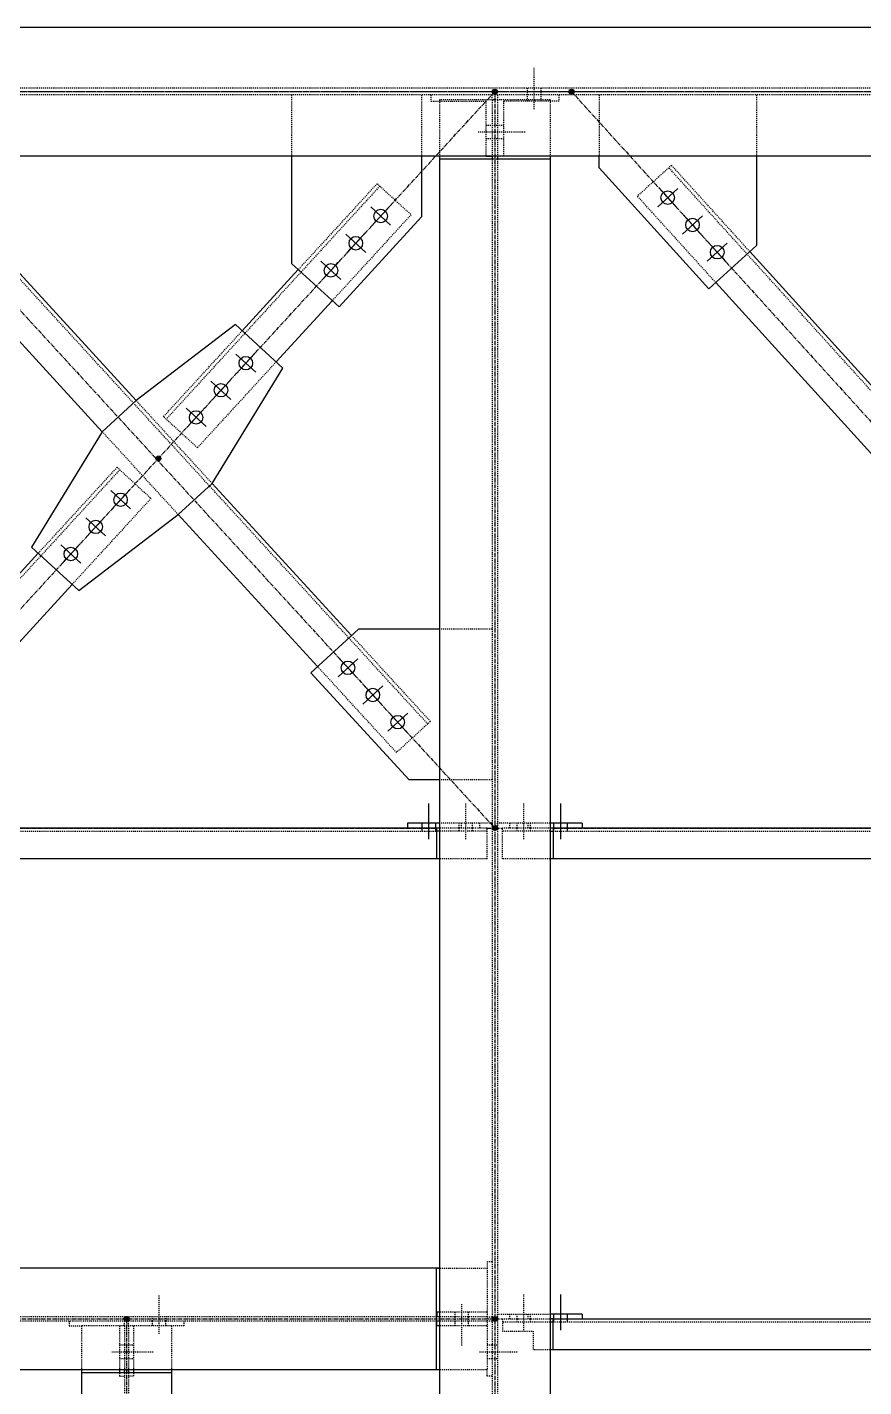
# Model space of a CAD drawing. Header units: millimetres. Extents: x 2102 to 20742, y 12631 to 26594.
# Drawn here: x 14470 to 15833, y 22210 to 24426 of the extents above; entities that cross this region are included whole.
import ezdxf

# ---------------------------------------------------------------- set-up
doc = ezdxf.new("R2010")
doc.units = ezdxf.units.MM
for name, pattern in [('CENTER', [12.7, 7.9375, -1.5875, 1.5875, -1.5875]), ('DXK_LINE_DOT2', [3.9198, 1.9599, -1.9599]), ('DXK_LINE_DOT5', [7.8785, 2.979, -0.9799, 0.9799, -0.9799, 0.9799, -0.9799])]:
    doc.linetypes.add(name, pattern=pattern)
for name, color, linetype in [('1', 7, 'Continuous'), ('2', 7, 'Continuous'), ('4', 7, 'Continuous')]:
    doc.layers.add(name, color=color, linetype=linetype)

# ---------------------------------------------------------------- blocks, each defined once
blk = doc.blocks.new('GridLine-116860372-116908 - 114867')
at = {"layer": '2', "color": 7, "linetype": 'DXK_LINE_DOT5'}
blk.add_line((2535.4, 25070.8), (24512.1, 25070.8), dxfattribs=at)
blk = doc.blocks.new('Bolt-116860372-115495 - 114867')
at = {"layer": '1', "color": 1, "linetype": 'DXK_LINE_DOT2'}
for p, q in [((17757.7, 22601.3), (17757.7, 22516.3)), ((17743.9, 22585), (17743.9, 22575)), ((17743.9, 22575), (17743.9, 22566.6)), ((17771.4, 22585), (17771.4, 22575)), ((17771.4, 22575), (17771.4, 22566.6)), ((17743.9, 22566.6), (17743.9, 22556.6)), ((17771.4, 22566.6), (17771.4, 22556.6))]:
    blk.add_line(p, q, dxfattribs=at)
blk = doc.blocks.new('Part-116860372-114888 - 114867')
at = {"layer": '1', "color": 6, "linetype": 'DXK_LINE_DOT2'}
for p, q in [((19851.4, 25077.6), (9958.1, 25077.6)), ((19851.4, 25064.1), (9958.1, 25064.1))]:
    blk.add_line(p, q, dxfattribs=at)
at = {"layer": '2', "color": 2, "linetype": 'Continuous'}
for p, q in [((12813.1, 25202.1), (19851.4, 25202.1)), ((19851.4, 24939.6), (12813.1, 24939.6))]:
    blk.add_line(p, q, dxfattribs=at)
at = {"layer": '4', "color": 4, "linetype": 'CENTER'}
blk.add_line((9575.6, 25070.8), (20200.6, 25070.8), dxfattribs=at)
blk = doc.blocks.new('Part-116860372-115483 - 114867')
at = {"layer": '1', "color": 6, "linetype": 'DXK_LINE_DOT2'}
for p, q in [((17830.9, 25064.1), (17830.9, 25054.1)), ((17955.9, 25064.1), (17955.9, 25051.6)), ((17955.9, 25051.6), (17843.4, 25051.6)), ((17843.4, 25051.6), (17843.4, 24939.6)), ((17830.9, 24939.6), (17830.9, 24939.1))]:
    blk.add_line(p, q, dxfattribs=at)
at = {"layer": '2', "color": 2, "linetype": 'Continuous'}
for p, q in [((17843.4, 24939.1), (17830.9, 24939.1)), ((17843.4, 24939.6), (17843.4, 24939.1))]:
    blk.add_line(p, q, dxfattribs=at)
blk = doc.blocks.new('Part-116860372-114966 - 114867')
at = {"layer": '4', "linetype": 'Continuous'}
blk.add_hatch(color=4, dxfattribs=at).paths.add_polyline_path([(17825.6, 22565.8, -1), (17825.6, 22575.8, -1)])
at = {"layer": '1', "color": 6, "linetype": 'DXK_LINE_DOT2'}
for p, q in [((17706.8, 22674.4), (17810.2, 22674.4)), ((17810.2, 22674.4), (17810.2, 22467.3)), ((17706.8, 22575), (13838.1, 22575)), ((17810.2, 22575), (17707.7, 22575)), ((17706.8, 22566.6), (13838.1, 22566.6)), ((17810.2, 22566.6), (17713.1, 22566.6)), ((17810.2, 22467.3), (17713.1, 22467.3))]:
    blk.add_line(p, q, dxfattribs=at)
at = {"layer": '2', "color": 2, "linetype": 'Continuous'}
for p, q in [((17713.1, 22674.4), (16038.1, 22674.4)), ((17706.8, 22467.3), (17706.8, 22674.4)), ((17713.1, 22575), (17706.8, 22575)), ((17713.1, 22566.6), (17706.8, 22566.6)), ((17713.1, 22467.3), (16038.1, 22467.3))]:
    blk.add_line(p, q, dxfattribs=at)
at = {"layer": '4', "color": 4, "linetype": 'CENTER'}
blk.add_line((13700.6, 22570.8), (17825.6, 22570.8), dxfattribs=at)
at = {"layer": '4', "color": 4, "linetype": 'Continuous'}
blk.add_circle((17825.6, 22570.8), 5, dxfattribs=at)
blk = doc.blocks.new('Part-116860372-114969 - 114867')
at = {"layer": '4', "linetype": 'Continuous'}
blk.add_hatch(color=4, dxfattribs=at).paths.add_polyline_path([(17825.6, 25065.8, -1), (17825.6, 25075.8, -1)])
at = {"layer": '1', "color": 6, "linetype": 'DXK_LINE_DOT2'}
for p, q in [((17713.1, 25054.1), (17713.1, 24933.3)), ((17938.1, 25054.1), (17713.1, 25054.1)), ((17820.2, 25054.1), (17820.2, 23975.8)), ((17830.9, 25054.1), (17830.9, 24939.6)), ((17938.1, 25054.1), (17938.1, 24939.6)), ((17830.9, 24933.3), (17830.9, 19233.3)), ((17820.2, 23975.8), (17820.2, 19233.3))]:
    blk.add_line(p, q, dxfattribs=at)
at = {"layer": '2', "color": 2, "linetype": 'Continuous'}
for p, q in [((17713.1, 24939.6), (17713.1, 19227.1)), ((17938.1, 24933.3), (17713.1, 24933.3)), ((17820.2, 24939.6), (17820.2, 24933.3)), ((17830.9, 24939.6), (17830.9, 24933.3)), ((17938.1, 24939.6), (17938.1, 19227.1))]:
    blk.add_line(p, q, dxfattribs=at)
at = {"layer": '4', "color": 4, "linetype": 'CENTER'}
blk.add_line((17825.6, 25070.8), (17825.6, 19070.8), dxfattribs=at)
at = {"layer": '4', "color": 4, "linetype": 'Continuous'}
blk.add_circle((17825.6, 25070.8), 5, dxfattribs=at)
blk = doc.blocks.new('Part-116860372-114972 - 114867')
at = {"layer": '4', "linetype": 'Continuous'}
for points in [[(17075.6, 22565.8, -1), (17075.6, 22575.8, -1)], [(17075.6, 19940.8, -1), (17075.6, 19950.8, -1)]]:
    blk.add_hatch(color=4, dxfattribs=at).paths.add_polyline_path(points)
at = {"layer": '1', "color": 6, "linetype": 'DXK_LINE_DOT2'}
for p, q in [((16984.1, 22556.6), (16984.1, 22467.3)), ((17167.1, 22556.6), (16984.1, 22556.6)), ((17071.6, 22556.6), (17071.6, 22461)), ((17079.5, 22556.6), (17079.5, 22467.3)), ((17167.1, 22556.6), (17167.1, 22467.3)), ((17071.6, 22461), (17071.6, 19959.8)), ((17079.5, 22461), (17079.5, 19959.8)), ((16984.1, 21533.3), (16984.1, 21108.3)), ((17167.1, 21533.3), (17167.1, 21108.3)), ((16984.1, 20102.1), (16984.1, 20043.6)), ((17167.1, 20102.1), (17167.1, 20043.6)), ((17167.1, 20043.6), (16984.1, 20043.6)), ((17079.5, 19959.8), (17071.6, 19959.8))]:
    blk.add_line(p, q, dxfattribs=at)
at = {"layer": '2', "color": 2, "linetype": 'Continuous'}
for p, q in [((16984.1, 22467.3), (16984.1, 21533.3)), ((17167.1, 22461), (16984.1, 22461)), ((17071.6, 22461), (17071.6, 22467.3)), ((17079.5, 22467.3), (17079.5, 22461)), ((17167.1, 22467.3), (17167.1, 21533.3)), ((16984.1, 21108.3), (16984.1, 20102.1)), ((17167.1, 21108.3), (17167.1, 20102.1))]:
    blk.add_line(p, q, dxfattribs=at)
at = {"layer": '4', "color": 4, "linetype": 'CENTER'}
blk.add_line((17075.6, 22570.8), (17075.6, 19945.8), dxfattribs=at)
at = {"layer": '4', "color": 4, "linetype": 'Continuous'}
for centre in [(17075.6, 22570.8), (17075.6, 19945.8)]:
    blk.add_circle(centre, 5, dxfattribs=at)
blk = doc.blocks.new('Part-116860372-115053 - 114867')
at = {"layer": '4', "linetype": 'Continuous'}
for points in [[(17825.6, 22565.8, -1), (17825.6, 22575.8, -1)], [(19200.6, 22565.8, -1), (19200.6, 22575.8, -1)]]:
    blk.add_hatch(color=4, dxfattribs=at).paths.add_polyline_path(points)
at = {"layer": '1', "color": 6, "linetype": 'DXK_LINE_DOT2'}
for p, q in [((17840.9, 22570.8), (17840.9, 22545.8)), ((17840.9, 22570.8), (17944.3, 22570.8)), ((19187, 22570.8), (19111.1, 22570.8)), ((19187, 22570.8), (19187, 22508.3)), ((17938.1, 22564.6), (17840.9, 22564.6)), ((17840.9, 22545.8), (17903.4, 22545.8)), ((17903.4, 22545.8), (17903.4, 22508.3)), ((19111.1, 22564.6), (17944.3, 22564.6)), ((19187, 22564.6), (19117.3, 22564.6)), ((17938.1, 22508.3), (17903.4, 22508.3)), ((19187, 22508.3), (19117.3, 22508.3))]:
    blk.add_line(p, q, dxfattribs=at)
at = {"layer": '2', "color": 2, "linetype": 'Continuous'}
for p, q in [((17944.3, 22508.3), (17944.3, 22570.8)), ((17944.3, 22570.8), (19111.1, 22570.8)), ((19111.1, 22570.8), (19111.1, 22508.3)), ((17944.3, 22564.6), (17938.1, 22564.6)), ((19117.3, 22564.6), (19111.1, 22564.6)), ((19117.3, 22508.3), (17938.1, 22508.3))]:
    blk.add_line(p, q, dxfattribs=at)
at = {"layer": '4', "color": 4, "linetype": 'CENTER'}
for p, q in [((17825.6, 22570.8), (17840.9, 22570.8)), ((17944.3, 22570.8), (19111.1, 22570.8)), ((19187, 22570.8), (19200.6, 22570.8))]:
    blk.add_line(p, q, dxfattribs=at)
at = {"layer": '4', "color": 4, "linetype": 'Continuous'}
for centre in [(17825.6, 22570.8), (19200.6, 22570.8)]:
    blk.add_circle(centre, 5, dxfattribs=at)
blk = doc.blocks.new('Part-116860372-115062 - 114867')
at = {"layer": '4', "linetype": 'Continuous'}
for points in [[(16450.6, 23565.8, -1), (16450.6, 23575.8, -1)], [(17825.6, 23565.8, -1), (17825.6, 23575.8, -1)]]:
    blk.add_hatch(color=4, dxfattribs=at).paths.add_polyline_path(points)
at = {"layer": '1', "color": 6, "linetype": 'DXK_LINE_DOT2'}
for p, q in [((16464.1, 23570.8), (16464.1, 23508.3)), ((16540.1, 23570.8), (16464.1, 23570.8)), ((17810.2, 23570.8), (17706.8, 23570.8)), ((17810.2, 23508.3), (17810.2, 23570.8)), ((16533.8, 23564.6), (16464.1, 23564.6)), ((16540.1, 23564.6), (17706.8, 23564.6)), ((17810.2, 23564.6), (17713.1, 23564.6)), ((16533.8, 23508.3), (16464.1, 23508.3)), ((17810.2, 23508.3), (17713.1, 23508.3))]:
    blk.add_line(p, q, dxfattribs=at)
at = {"layer": '2', "color": 2, "linetype": 'Continuous'}
for p, q in [((17706.8, 23570.8), (16540.1, 23570.8)), ((16540.1, 23570.8), (16540.1, 23508.3)), ((17706.8, 23570.8), (17706.8, 23508.3)), ((16533.8, 23564.6), (16540.1, 23564.6)), ((17713.1, 23564.6), (17706.8, 23564.6)), ((17713.1, 23508.3), (16533.8, 23508.3))]:
    blk.add_line(p, q, dxfattribs=at)
at = {"layer": '4', "color": 4, "linetype": 'CENTER'}
for p, q in [((16450.6, 23570.8), (16464.1, 23570.8)), ((16540.1, 23570.8), (17706.8, 23570.8)), ((17810.2, 23570.8), (17825.6, 23570.8))]:
    blk.add_line(p, q, dxfattribs=at)
at = {"layer": '4', "color": 4, "linetype": 'Continuous'}
for centre in [(16450.6, 23570.8), (17825.6, 23570.8)]:
    blk.add_circle(centre, 5, dxfattribs=at)
blk = doc.blocks.new('Part-116860372-115063 - 114867')
at = {"layer": '4', "linetype": 'Continuous'}
for points in [[(17825.6, 23565.8, -1), (17825.6, 23575.8, -1)], [(19200.6, 23565.8, -1), (19200.6, 23575.8, -1)]]:
    blk.add_hatch(color=4, dxfattribs=at).paths.add_polyline_path(points)
at = {"layer": '1', "color": 6, "linetype": 'DXK_LINE_DOT2'}
for p, q in [((17944.3, 23570.8), (17841, 23570.8)), ((17841, 23508.3), (17841, 23570.8)), ((19187, 23570.8), (19111.1, 23570.8)), ((19187, 23508.3), (19187, 23570.8)), ((17938.1, 23564.6), (17841, 23564.6)), ((17944.3, 23564.6), (19111.1, 23564.6)), ((19187, 23564.6), (19117.3, 23564.6)), ((17938.1, 23508.3), (17841, 23508.3)), ((19187, 23508.3), (19111.1, 23508.3))]:
    blk.add_line(p, q, dxfattribs=at)
at = {"layer": '2', "color": 2, "linetype": 'Continuous'}
for p, q in [((19111.1, 23570.8), (17944.3, 23570.8)), ((17944.3, 23570.8), (17944.3, 23508.3)), ((19111.1, 23570.8), (19111.1, 23508.3)), ((17938.1, 23564.6), (17944.3, 23564.6)), ((19117.3, 23564.6), (19111.1, 23564.6)), ((19117.3, 23508.3), (17938.1, 23508.3))]:
    blk.add_line(p, q, dxfattribs=at)
at = {"layer": '4', "color": 4, "linetype": 'CENTER'}
for p, q in [((17825.6, 23570.8), (17841, 23570.8)), ((17944.3, 23570.8), (19111.1, 23570.8)), ((19187, 23570.8), (19200.6, 23570.8))]:
    blk.add_line(p, q, dxfattribs=at)
at = {"layer": '4', "color": 4, "linetype": 'Continuous'}
for centre in [(17825.6, 23570.8), (19200.6, 23570.8)]:
    blk.add_circle(centre, 5, dxfattribs=at)
blk = doc.blocks.new('Bolt-116860372-115746 - 114867')
at = {"layer": '1', "color": 1, "linetype": 'DXK_LINE_DOT2'}
for p, q in [((17884.7, 22548.3), (17884.7, 22620.8)), ((17870.9, 22570.8), (17870.9, 22580.8)), ((17870.9, 22564.6), (17870.9, 22570.8)), ((17898.4, 22570.8), (17898.4, 22580.8)), ((17898.4, 22564.6), (17898.4, 22570.8))]:
    blk.add_line(p, q, dxfattribs=at)
at = {"layer": '2', "color": 1, "linetype": 'Continuous'}
for p, q in [((17959.7, 22548.3), (17959.7, 22620.8)), ((17945.9, 22570.8), (17945.9, 22580.8)), ((17945.9, 22564.6), (17945.9, 22570.8)), ((17973.4, 22570.8), (17973.4, 22580.8)), ((17973.4, 22564.6), (17973.4, 22570.8))]:
    blk.add_line(p, q, dxfattribs=at)
blk = doc.blocks.new('Part-116860372-115088 - 114867')
at = {"layer": '4', "linetype": 'Continuous'}
for points in [[(17981.8, 25065.8, -1), (17981.8, 25075.8, -1)], [(19200.6, 23722.1, -1), (19200.6, 23732.1, -1)]]:
    blk.add_hatch(color=4, dxfattribs=at).paths.add_polyline_path(points)
at = {"layer": '1', "color": 6, "linetype": 'DXK_LINE_DOT2'}
for p, q in [((18185.4, 24920.8), (18115.9, 24857.9)), ((19093, 23908.9), (18179.8, 24915.8)), ((18344.9, 24744.9), (18185.4, 24920.8)), ((18275.5, 24681.9), (18115.9, 24857.9)), ((19098.6, 23914), (18939, 24089.9)), ((19029.1, 23851), (18869.6, 24026.9)), ((19098.6, 23914), (19029.1, 23851))]:
    blk.add_line(p, q, dxfattribs=at)
at = {"layer": '2', "color": 2, "linetype": 'Continuous'}
for p, q in [((18939, 24089.9), (18344.9, 24744.9)), ((18869.6, 24026.9), (18275.5, 24681.9))]:
    blk.add_line(p, q, dxfattribs=at)
at = {"layer": '4', "color": 4, "linetype": 'CENTER'}
blk.add_line((17981.8, 25070.8), (19200.6, 23727.1), dxfattribs=at)
at = {"layer": '4', "color": 4, "linetype": 'Continuous'}
for centre in [(17981.8, 25070.8), (19200.6, 23727.1)]:
    blk.add_circle(centre, 5, dxfattribs=at)
blk = doc.blocks.new('Part-116860372-115089 - 114867')
at = {"layer": '4', "linetype": 'Continuous'}
for points in [[(17140.4, 24318.4, -1), (17140.4, 24328.4, -1)], [(16450.6, 23565.8, -1), (16450.6, 23575.8, -1)]]:
    blk.add_hatch(color=4, dxfattribs=at).paths.add_polyline_path(points)
at = {"layer": '1', "color": 6, "linetype": 'DXK_LINE_DOT2'}
for p, q in [((17061.8, 24300.5), (16558.1, 23751)), ((17056.2, 24305.6), (16895.8, 24130.5)), ((17056.2, 24305.6), (17125.4, 24242.2)), ((17125.4, 24242.2), (16964.9, 24067.1)), ((16552.6, 23756.1), (16713.1, 23931.2)), ((16782.2, 23867.8), (16621.7, 23692.8)), ((16621.7, 23692.8), (16552.6, 23756.1))]:
    blk.add_line(p, q, dxfattribs=at)
at = {"layer": '2', "color": 2, "linetype": 'Continuous'}
for p, q in [((16895.8, 24130.5), (16713.1, 23931.2)), ((16964.9, 24067.1), (16782.2, 23867.8))]:
    blk.add_line(p, q, dxfattribs=at)
at = {"layer": '4', "color": 4, "linetype": 'CENTER'}
blk.add_line((16450.6, 23570.8), (17140.4, 24323.4), dxfattribs=at)
at = {"layer": '4', "color": 4, "linetype": 'Continuous'}
for centre in [(17140.4, 24323.4), (16450.6, 23570.8)]:
    blk.add_circle(centre, 5, dxfattribs=at)
blk = doc.blocks.new('Part-116860372-115090 - 114867')
at = {"layer": '4', "linetype": 'Continuous'}
for points in [[(16450.6, 25065.8, -1), (16450.6, 25075.8, -1)], [(17825.6, 23565.8, -1), (17825.6, 23575.8, -1)]]:
    blk.add_hatch(color=4, dxfattribs=at).paths.add_polyline_path(points)
at = {"layer": '1', "color": 6, "linetype": 'DXK_LINE_DOT2'}
for p, q in [((16690.3, 24883.3), (16621.2, 24820)), ((17688.8, 23782.9), (16684.7, 24878.3)), ((16850.8, 24708.3), (16690.3, 24883.3)), ((16781.7, 24644.9), (16621.2, 24820)), ((17249.9, 24272.8), (17095.4, 24441.4)), ((17180.8, 24209.5), (17026.2, 24378.1)), ((17694.3, 23788), (17533.8, 23963.1)), ((17625.2, 23724.7), (17464.7, 23899.7)), ((17694.3, 23788), (17625.2, 23724.7))]:
    blk.add_line(p, q, dxfattribs=at)
at = {"layer": '2', "color": 2, "linetype": 'Continuous'}
for p, q in [((17095.4, 24441.4), (16850.8, 24708.3)), ((17026.2, 24378.1), (16781.7, 24644.9)), ((17533.8, 23963.1), (17249.9, 24272.8)), ((17464.7, 23899.7), (17180.8, 24209.5))]:
    blk.add_line(p, q, dxfattribs=at)
at = {"layer": '4', "color": 4, "linetype": 'CENTER'}
blk.add_line((16450.6, 25070.8), (17825.6, 23570.8), dxfattribs=at)
at = {"layer": '4', "color": 4, "linetype": 'Continuous'}
for centre in [(16450.6, 25070.8), (17825.6, 23570.8)]:
    blk.add_circle(centre, 5, dxfattribs=at)
blk = doc.blocks.new('Bolt-116860372-115712 - 114867')
at = {"layer": '1', "color": 1, "linetype": 'DXK_LINE_DOT2'}
for p, q in [((17884.7, 23548.3), (17884.7, 23620.8)), ((17871, 23570.8), (17871, 23580.8)), ((17871, 23564.6), (17871, 23570.8)), ((17898.5, 23570.8), (17898.5, 23580.8)), ((17898.5, 23564.6), (17898.5, 23570.8))]:
    blk.add_line(p, q, dxfattribs=at)
at = {"layer": '2', "color": 1, "linetype": 'Continuous'}
for p, q in [((17959.7, 23548.3), (17959.7, 23620.8)), ((17946, 23570.8), (17946, 23580.8)), ((17946, 23564.6), (17946, 23570.8)), ((17973.5, 23570.8), (17973.5, 23580.8)), ((17973.5, 23564.6), (17973.5, 23570.8))]:
    blk.add_line(p, q, dxfattribs=at)
blk = doc.blocks.new('Part-116860372-116210 - 114867')
at = {"layer": '4', "linetype": 'Continuous'}
for points in [[(17825.6, 25065.8, -1), (17825.6, 25075.8, -1)], [(17140.4, 24318.4, -1), (17140.4, 24328.4, -1)]]:
    blk.add_hatch(color=4, dxfattribs=at).paths.add_polyline_path(points)
at = {"layer": '1', "color": 6, "linetype": 'DXK_LINE_DOT2'}
for p, q in [((17591.4, 24878.3), (17156.3, 24403.6)), ((17585.9, 24883.3), (17425.4, 24708.3)), ((17585.9, 24883.3), (17655, 24820)), ((17655, 24820), (17494.5, 24644.9)), ((17150.8, 24408.7), (17311.3, 24583.8)), ((17380.4, 24520.4), (17219.9, 24345.4)), ((17219.9, 24345.4), (17150.8, 24408.7))]:
    blk.add_line(p, q, dxfattribs=at)
at = {"layer": '2', "color": 2, "linetype": 'Continuous'}
for p, q in [((17425.4, 24708.3), (17311.3, 24583.8)), ((17494.5, 24644.9), (17380.4, 24520.4))]:
    blk.add_line(p, q, dxfattribs=at)
at = {"layer": '4', "color": 4, "linetype": 'CENTER'}
blk.add_line((17140.4, 24323.4), (17825.6, 25070.8), dxfattribs=at)
at = {"layer": '4', "color": 4, "linetype": 'Continuous'}
for centre in [(17825.6, 25070.8), (17140.4, 24323.4)]:
    blk.add_circle(centre, 5, dxfattribs=at)
blk = doc.blocks.new('Part-116860372-115484 - 114867')
at = {"layer": '1', "color": 6, "linetype": 'DXK_LINE_DOT2'}
for p, q in [((17695.2, 25064.1), (17695.2, 25051.6)), ((17820.2, 25054.1), (17820.2, 25064.1)), ((17695.2, 25051.6), (17807.7, 25051.6)), ((17807.7, 24939.1), (17807.7, 25051.6))]:
    blk.add_line(p, q, dxfattribs=at)
at = {"layer": '2', "color": 2, "linetype": 'Continuous'}
for p, q in [((17807.7, 24939.6), (17807.7, 24939.1)), ((17807.7, 24939.1), (17820.2, 24939.1))]:
    blk.add_line(p, q, dxfattribs=at)
blk = doc.blocks.new('Bolt-116860372-115500 - 114867')
at = {"layer": '1', "color": 1, "linetype": 'DXK_LINE_DOT2'}
for p, q in [((17810.2, 22517.9), (17820.2, 22517.9)), ((17820.2, 22517.9), (17830.9, 22517.9)), ((17794.4, 22504.1), (17873.2, 22504.1)), ((17810.2, 22490.4), (17820.2, 22490.4)), ((17820.2, 22490.4), (17830.9, 22490.4))]:
    blk.add_line(p, q, dxfattribs=at)
blk = doc.blocks.new('Part-116860372-115494 - 114867')
at = {"layer": '1', "color": 6, "linetype": 'DXK_LINE_DOT2'}
for p, q in [((17820.2, 22687.5), (17810.2, 22687.5)), ((17810.2, 22687.5), (17810.2, 22674.4)), ((17810.2, 22585), (17713.1, 22585)), ((17810.2, 22575), (17820.2, 22575))]:
    blk.add_line(p, q, dxfattribs=at)
at = {"layer": '2', "color": 2, "linetype": 'Continuous'}
for p, q in [((17707.7, 22585), (17707.7, 22575)), ((17713.1, 22585), (17707.7, 22585))]:
    blk.add_line(p, q, dxfattribs=at)
blk = doc.blocks.new('Part-116860372-115508 - 114867')
at = {"layer": '1', "color": 6, "linetype": 'DXK_LINE_DOT2'}
for p, q in [((16959.1, 22566.6), (16959.1, 22556.6)), ((16959.1, 22556.6), (16984.1, 22556.6)), ((17061.6, 22556.6), (17061.6, 22467.3)), ((17071.6, 22556.6), (17071.6, 22566.6)), ((17061.6, 22461), (17061.6, 22454.1)), ((17061.6, 22454.1), (17071.6, 22454.1))]:
    blk.add_line(p, q, dxfattribs=at)
at = {"layer": '2', "color": 2, "linetype": 'Continuous'}
blk.add_line((17061.6, 22467.3), (17061.6, 22461), dxfattribs=at)
blk = doc.blocks.new('Bolt-116860372-115486 - 114867')
at = {"layer": '1', "color": 1, "linetype": 'DXK_LINE_DOT2'}
for p, q in [((17905.9, 25035.3), (17905.9, 25120.3)), ((17892.2, 25064.1), (17892.2, 25077.6)), ((17892.2, 25051.6), (17892.2, 25064.1)), ((17919.7, 25064.1), (17919.7, 25077.6)), ((17919.7, 25051.6), (17919.7, 25064.1))]:
    blk.add_line(p, q, dxfattribs=at)
blk = doc.blocks.new('Bolt-116860372-115485 - 114867')
at = {"layer": '1', "color": 1, "linetype": 'DXK_LINE_DOT2'}
for p, q in [((17791.4, 24989.1), (17888.9, 24989.1)), ((17807.7, 25002.8), (17820.2, 25002.8)), ((17820.2, 25002.8), (17830.9, 25002.8)), ((17830.9, 25002.8), (17843.4, 25002.8)), ((17807.7, 24975.3), (17820.2, 24975.3)), ((17820.2, 24975.3), (17830.9, 24975.3)), ((17830.9, 24975.3), (17843.4, 24975.3))]:
    blk.add_line(p, q, dxfattribs=at)
blk = doc.blocks.new('Part-116860372-115493 - 114867')
at = {"layer": '1', "color": 6, "linetype": 'DXK_LINE_DOT2'}
for p, q in [((17713.1, 22566.6), (17707.7, 22566.6)), ((17810.2, 22556.6), (17713.1, 22556.6)), ((17820.2, 22566.6), (17810.2, 22566.6)), ((17810.2, 22454.1), (17810.2, 22467.3)), ((17820.2, 22454.1), (17810.2, 22454.1))]:
    blk.add_line(p, q, dxfattribs=at)
at = {"layer": '2', "color": 2, "linetype": 'Continuous'}
for p, q in [((17707.7, 22556.6), (17707.7, 22566.6)), ((17713.1, 22556.6), (17707.7, 22556.6))]:
    blk.add_line(p, q, dxfattribs=at)
blk = doc.blocks.new('Part-116860372-115507 - 114867')
at = {"layer": '1', "color": 6, "linetype": 'DXK_LINE_DOT2'}
for p, q in [((17079.5, 22556.6), (17079.5, 22566.6)), ((17089.5, 22556.6), (17089.5, 22467.3)), ((17192, 22556.6), (17167.1, 22556.6)), ((17192, 22566.6), (17192, 22556.6)), ((17079.5, 22461), (17079.5, 22467.3)), ((17089.5, 22461), (17089.5, 22454.1)), ((17089.5, 22454.1), (17079.5, 22454.1))]:
    blk.add_line(p, q, dxfattribs=at)
at = {"layer": '2', "color": 2, "linetype": 'Continuous'}
blk.add_line((17089.5, 22467.3), (17089.5, 22461), dxfattribs=at)
blk = doc.blocks.new('Bolt-116860372-115509 - 114867')
at = {"layer": '1', "color": 1, "linetype": 'DXK_LINE_DOT2'}
for p, q in [((17061.6, 22517.9), (17071.6, 22517.9)), ((17071.6, 22517.9), (17079.5, 22517.9)), ((17079.5, 22517.9), (17089.5, 22517.9)), ((17045.4, 22504.1), (17130.4, 22504.1)), ((17061.6, 22490.4), (17071.6, 22490.4)), ((17071.6, 22490.4), (17079.5, 22490.4)), ((17079.5, 22490.4), (17089.5, 22490.4))]:
    blk.add_line(p, q, dxfattribs=at)
blk = doc.blocks.new('Bolt-116860372-115527 - 114867')
at = {"layer": '1', "color": 1, "linetype": 'DXK_LINE_DOT2'}
for p, q in [((17142, 22540.4), (17142, 22619.1)), ((17128.3, 22566.6), (17128.3, 22575)), ((17155.8, 22566.6), (17155.8, 22575)), ((17128.3, 22556.6), (17128.3, 22566.6)), ((17155.8, 22556.6), (17155.8, 22566.6))]:
    blk.add_line(p, q, dxfattribs=at)
blk = doc.blocks.new('Part-116860372-115709 - 114867')
at = {"layer": '1', "color": 6, "linetype": 'DXK_LINE_DOT2'}
for p, q in [((17820.2, 23580.8), (17713.1, 23580.8)), ((17757.7, 23570.8), (17757.7, 23580.8)), ((17795.2, 23570.8), (17795.2, 23580.8)), ((17820.2, 23580.8), (17820.2, 23570.8))]:
    blk.add_line(p, q, dxfattribs=at)
at = {"layer": '2', "color": 2, "linetype": 'Continuous'}
for p, q in [((17713.1, 23580.8), (17647.7, 23580.8)), ((17647.7, 23580.8), (17647.7, 23570.8)), ((17713.1, 23570.8), (17706.8, 23570.8))]:
    blk.add_line(p, q, dxfattribs=at)
blk = doc.blocks.new('Bolt-116860372-115710 - 114867')
at = {"layer": '1', "color": 1, "linetype": 'DXK_LINE_DOT2'}
for p, q in [((17766.4, 23548.3), (17766.4, 23620.8)), ((17752.7, 23570.8), (17752.7, 23580.8)), ((17752.7, 23564.6), (17752.7, 23570.8)), ((17780.2, 23570.8), (17780.2, 23580.8)), ((17780.2, 23564.6), (17780.2, 23570.8))]:
    blk.add_line(p, q, dxfattribs=at)
at = {"layer": '2', "color": 1, "linetype": 'Continuous'}
for p, q in [((17691.4, 23548.3), (17691.4, 23620.8)), ((17677.7, 23570.8), (17677.7, 23580.8)), ((17677.7, 23564.6), (17677.7, 23570.8)), ((17705.2, 23570.8), (17705.2, 23580.8)), ((17705.2, 23564.6), (17705.2, 23570.8))]:
    blk.add_line(p, q, dxfattribs=at)
blk = doc.blocks.new('Part-116860372-115711 - 114867')
at = {"layer": '1', "color": 6, "linetype": 'DXK_LINE_DOT2'}
for p, q in [((17831, 23570.8), (17831, 23580.8)), ((17938.1, 23580.8), (17831, 23580.8)), ((17856, 23570.8), (17856, 23580.8)), ((17893.5, 23570.8), (17893.5, 23580.8))]:
    blk.add_line(p, q, dxfattribs=at)
at = {"layer": '2', "color": 2, "linetype": 'Continuous'}
for p, q in [((18003.5, 23580.8), (17938.1, 23580.8)), ((17944.3, 23570.8), (17938.1, 23570.8)), ((18003.5, 23580.8), (18003.5, 23570.8))]:
    blk.add_line(p, q, dxfattribs=at)
blk = doc.blocks.new('Part-116860372-115745 - 114867')
at = {"layer": '1', "color": 6, "linetype": 'DXK_LINE_DOT2'}
for p, q in [((17830.9, 22570.8), (17830.9, 22580.8)), ((17830.9, 22580.8), (17938.1, 22580.8)), ((17855.9, 22570.8), (17855.9, 22580.8)), ((17893.4, 22570.8), (17893.4, 22580.8))]:
    blk.add_line(p, q, dxfattribs=at)
at = {"layer": '2', "color": 2, "linetype": 'Continuous'}
for p, q in [((18003.4, 22580.8), (17938.1, 22580.8)), ((17944.3, 22570.8), (17938.1, 22570.8)), ((18003.4, 22580.8), (18003.4, 22570.8))]:
    blk.add_line(p, q, dxfattribs=at)
blk = doc.blocks.new('Part-116860372-116096 - 114867')
at = {"layer": '1', "color": 6, "linetype": 'DXK_LINE_DOT2'}
for p, q in [((18038.2, 25064.1), (18038.2, 24939.6)), ((18358.8, 25064.1), (18358.8, 24939.6))]:
    blk.add_line(p, q, dxfattribs=at)
at = {"layer": '2', "color": 2, "linetype": 'Continuous'}
for p, q in [((18038.2, 24915.6), (18038.2, 24939.6)), ((18358.8, 24939.6), (18358.8, 24757.5)), ((18261.6, 24669.3), (18038.2, 24915.6)), ((18358.8, 24757.5), (18261.6, 24669.3))]:
    blk.add_line(p, q, dxfattribs=at)
blk = doc.blocks.new('Bolt-116860372-116097 - 114867')
at = {"layer": '2', "color": 1, "linetype": 'Continuous'}
for p, q in [((18198.1, 24873.3), (18157.4, 24836.4)), ((18196.2, 24834.5), (18159.3, 24875.2)), ((18248.5, 24817.8), (18207.7, 24780.8)), ((18246.6, 24778.9), (18209.6, 24819.7)), ((18298.9, 24762.2), (18258.1, 24725.3)), ((18297, 24723.4), (18260, 24764.1))]:
    blk.add_line(p, q, dxfattribs=at)
for centre in [(18177.7, 24854.8), (18228.1, 24799.3), (18278.5, 24743.7)]:
    blk.add_circle(centre, 13.8, dxfattribs=at)
blk = doc.blocks.new('Part-116860372-116208 - 114867')
at = {"layer": '1', "color": 6, "linetype": 'DXK_LINE_DOT2'}
for p, q in [((17820.2, 23975.8), (17713.1, 23975.8)), ((17820.2, 23668.8), (17713.1, 23668.8))]:
    blk.add_line(p, q, dxfattribs=at)
at = {"layer": '2', "color": 2, "linetype": 'Continuous'}
for p, q in [((17547.7, 23975.8), (17450.9, 23887.1)), ((17713.1, 23975.8), (17547.7, 23975.8)), ((17650.9, 23668.8), (17450.9, 23887.1)), ((17713.1, 23668.8), (17650.9, 23668.8))]:
    blk.add_line(p, q, dxfattribs=at)
blk = doc.blocks.new('Bolt-116860372-116209 - 114867')
at = {"layer": '2', "color": 1, "linetype": 'Continuous'}
for p, q in [((17506.3, 23878.5), (17546.8, 23915.6)), ((17508, 23917.3), (17545.1, 23876.8)), ((17557, 23823.2), (17597.5, 23860.3)), ((17558.6, 23862), (17595.8, 23821.5)), ((17607.6, 23767.9), (17648.2, 23805.1)), ((17609.3, 23806.7), (17646.5, 23766.2))]:
    blk.add_line(p, q, dxfattribs=at)
for centre in [(17526.5, 23897.1), (17577.2, 23841.8), (17627.9, 23786.5)]:
    blk.add_circle(centre, 13.8, dxfattribs=at)
blk = doc.blocks.new('Part-116860372-116212 - 114867')
at = {"layer": '1', "color": 6, "linetype": 'DXK_LINE_DOT2'}
for p, q in [((17411.6, 25064.1), (17411.6, 24939.6)), ((17676.4, 25064.1), (17676.4, 24939.6))]:
    blk.add_line(p, q, dxfattribs=at)
at = {"layer": '2', "color": 2, "linetype": 'Continuous'}
for p, q in [((17411.6, 24939.6), (17411.6, 24720.9)), ((17676.4, 24939.6), (17676.4, 24815.7)), ((17508.3, 24632.2), (17676.4, 24815.7)), ((17411.6, 24720.9), (17508.3, 24632.2))]:
    blk.add_line(p, q, dxfattribs=at)
blk = doc.blocks.new('Bolt-116860372-116213 - 114867')
at = {"layer": '2', "color": 1, "linetype": 'Continuous'}
for p, q in [((17613.4, 24798.7), (17572.9, 24835.9)), ((17574.6, 24797), (17611.7, 24837.6)), ((17562.8, 24743.4), (17522.2, 24780.6)), ((17523.9, 24741.7), (17561.1, 24782.3)), ((17512.1, 24688.1), (17471.5, 24725.3)), ((17473.2, 24686.5), (17510.4, 24727))]:
    blk.add_line(p, q, dxfattribs=at)
for centre in [(17593.2, 24817.3), (17542.5, 24762), (17491.8, 24706.7)]:
    blk.add_circle(centre, 13.8, dxfattribs=at)
blk = doc.blocks.new('Part-116860372-116215 - 114867')
at = {"layer": '2', "color": 2, "linetype": 'Continuous'}
for p, q in [((17297.5, 24596.4), (17095.4, 24441.4)), ((17394.2, 24507.8), (17297.5, 24596.4)), ((17249.9, 24272.8), (17394.2, 24507.8)), ((17095.4, 24441.4), (17026.2, 24378.1)), ((17026.2, 24378.1), (16881.9, 24143.2)), ((17180.8, 24209.5), (17249.9, 24272.8)), ((16978.7, 24054.5), (17180.8, 24209.5)), ((16881.9, 24143.2), (16978.7, 24054.5))]:
    blk.add_line(p, q, dxfattribs=at)
blk = doc.blocks.new('Bolt-116860372-116216 - 114867')
at = {"layer": '2', "color": 1, "linetype": 'Continuous'}
for p, q in [((17083.8, 24220.9), (17043.3, 24258.1)), ((17045, 24219.3), (17082.1, 24259.8)), ((16994.3, 24164), (17031.4, 24204.5)), ((17033.1, 24165.7), (16992.6, 24202.8)), ((16943.6, 24108.7), (16980.8, 24149.2)), ((16982.5, 24110.4), (16941.9, 24147.5))]:
    blk.add_line(p, q, dxfattribs=at)
for centre in [(17063.5, 24239.5), (17012.9, 24184.2), (16962.2, 24129)]:
    blk.add_circle(centre, 13.7, dxfattribs=at)
blk = doc.blocks.new('Bolt-116860372-116217 - 114867')
at = {"layer": '2', "color": 1, "linetype": 'Continuous'}
for p, q in [((17337.2, 24538), (17300, 24497.5)), ((17298.3, 24536.3), (17338.8, 24499.2)), ((17286.5, 24482.7), (17249.3, 24442.2)), ((17247.6, 24481), (17288.2, 24443.9)), ((17235.8, 24427.4), (17198.6, 24386.9)), ((17196.9, 24425.8), (17237.5, 24388.6))]:
    blk.add_line(p, q, dxfattribs=at)
for centre in [(17318.6, 24517.7), (17267.9, 24462.5), (17217.2, 24407.2)]:
    blk.add_circle(centre, 13.7, dxfattribs=at)

msp = doc.modelspace()

# ---------------------------------------------------------------- block references
at = {"xscale": 0.8, "yscale": 0.8, "zscale": 0.8}
for name in ['GridLine-116860372-116908 - 114867', 'Part-116860372-114888 - 114867', 'Bolt-116860372-115486 - 114867', 'Part-116860372-115090 - 114867', 'Part-116860372-116210 - 114867', 'Part-116860372-116212 - 114867', 'Part-116860372-115484 - 114867', 'Part-116860372-114969 - 114867', 'Part-116860372-115483 - 114867', 'Part-116860372-115088 - 114867', 'Part-116860372-116096 - 114867', 'Bolt-116860372-115485 - 114867', 'Bolt-116860372-116097 - 114867', 'Bolt-116860372-116213 - 114867', 'Part-116860372-116215 - 114867', 'Bolt-116860372-116217 - 114867', 'Part-116860372-115089 - 114867', 'Bolt-116860372-116216 - 114867', 'Part-116860372-116208 - 114867', 'Bolt-116860372-116209 - 114867', 'Bolt-116860372-115710 - 114867', 'Bolt-116860372-115712 - 114867', 'Part-116860372-115062 - 114867', 'Part-116860372-115709 - 114867', 'Part-116860372-115063 - 114867', 'Part-116860372-115711 - 114867', 'Part-116860372-114966 - 114867', 'Part-116860372-115494 - 114867', 'Bolt-116860372-115527 - 114867', 'Bolt-116860372-115746 - 114867', 'Bolt-116860372-115495 - 114867', 'Part-116860372-115508 - 114867', 'Part-116860372-114972 - 114867', 'Part-116860372-115507 - 114867', 'Part-116860372-115493 - 114867', 'Part-116860372-115053 - 114867', 'Part-116860372-115745 - 114867', 'Bolt-116860372-115509 - 114867', 'Bolt-116860372-115500 - 114867']:
    msp.add_blockref(name, (971.5, 4264.2), dxfattribs=at)

doc.saveas('drawing.dxf')
